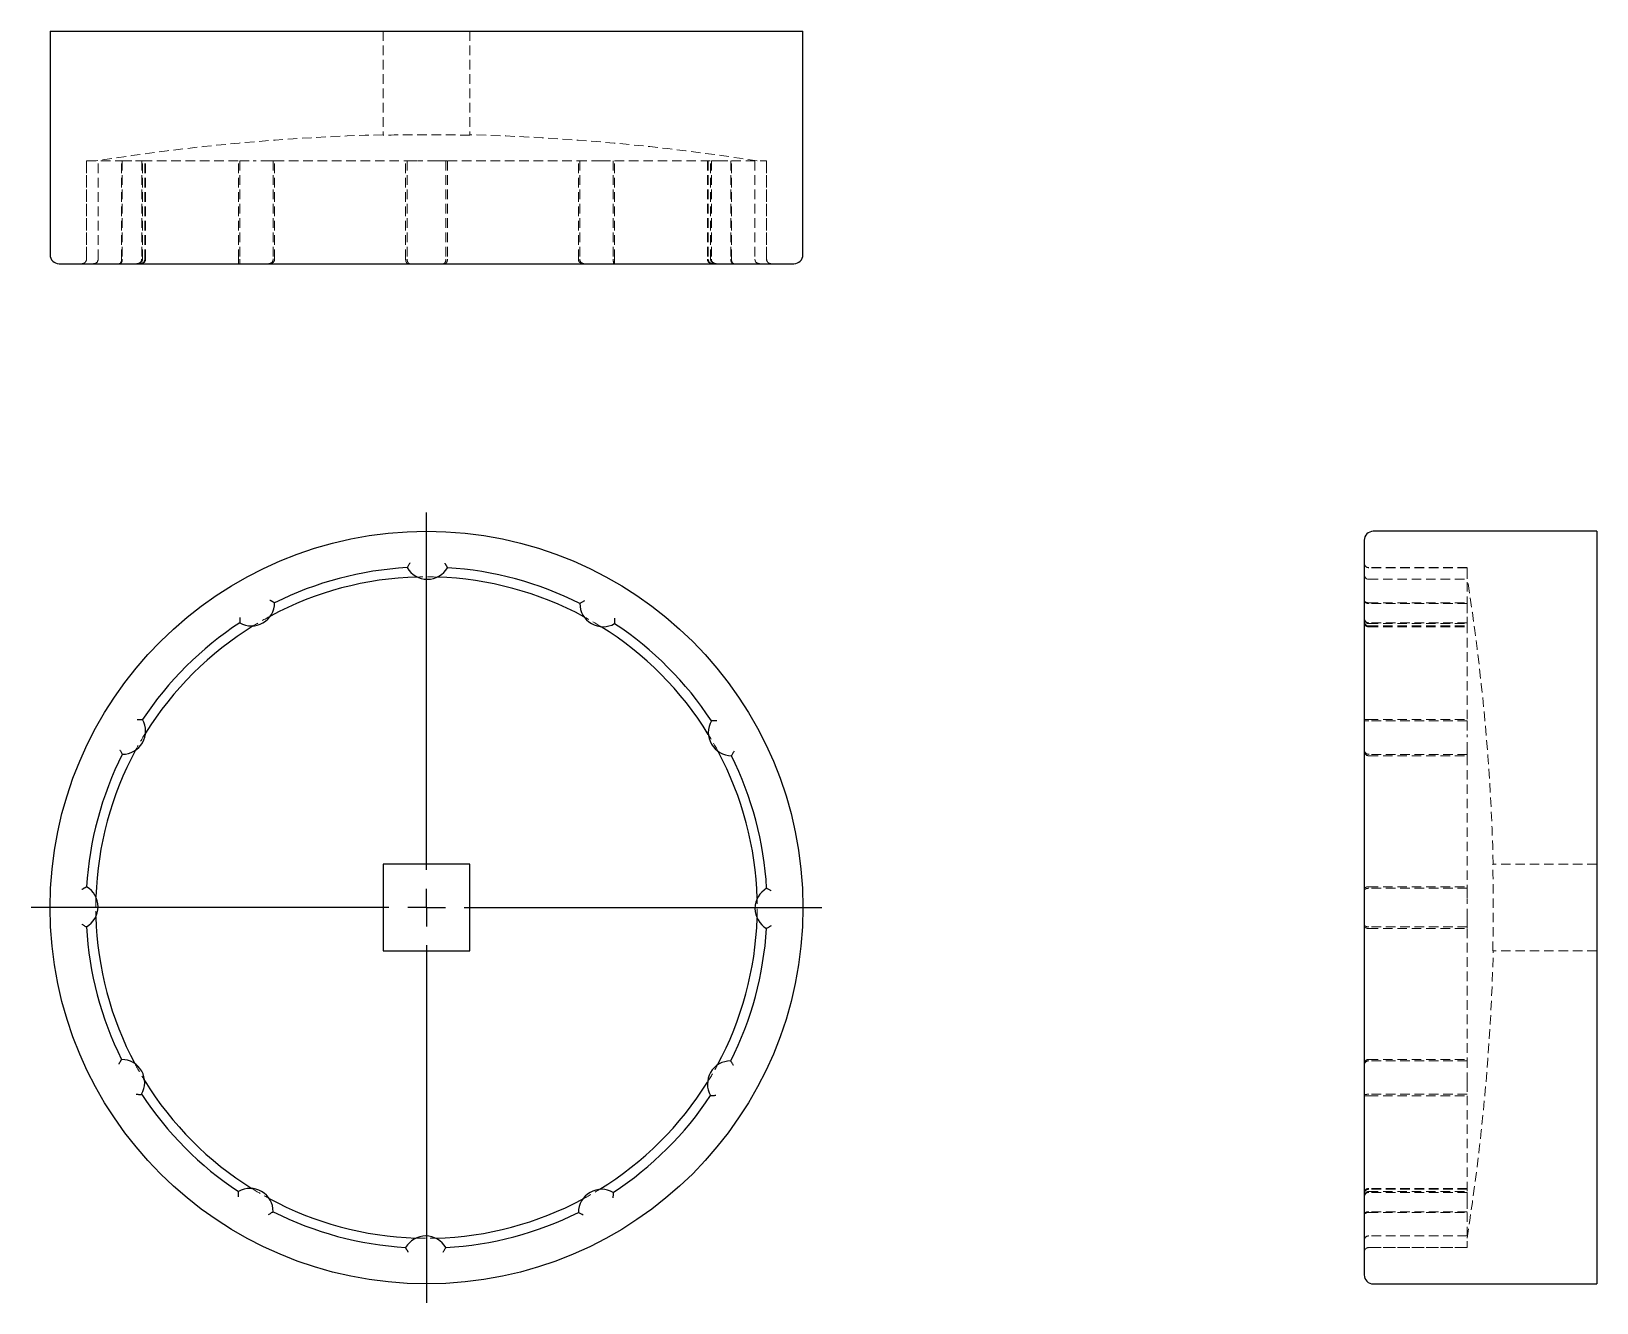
# Model space of a CAD drawing. Header units: millimetres. Extents: x 30 to 238, y 4 to 173.
import ezdxf

# ---------------------------------------------------------------- set-up
doc = ezdxf.new("R2010")
doc.units = ezdxf.units.MM
doc.linetypes.add('HIDDEN', pattern=[1.905, 1.27, -0.635])
doc.layers.add('10', color=7, linetype='Continuous')

# ---------------------------------------------------------------- blocks, each defined once
blk = doc.blocks.new('SW_CENTERMARKSYMBOL_0')
at = {"layer": '10', "color": 0}
for p, q in [((0, 5), (0, 52.5)), ((0, 0), (0, 2.5)), ((-5, 0), (-52.5, 0)), ((0, 0), (-2.5, 0)), ((0, 0), (0, -2.5)), ((0, 0), (2.5, 0)), ((5, 0), (52.5, 0)), ((0, -5), (0, -52.5))]:
    blk.add_line(p, q, dxfattribs=at)

msp = doc.modelspace()

# ---------------------------------------------------------------- linework, layer by layer
at = {"color": 7, "linetype": 'Continuous', "lineweight": 25}
for p, q in [((33, 173.44), (33, 143.75)), ((33, 173.44), (133, 173.44)), ((133, 143.75), (133, 173.44)), ((34.19, 142.56), (131.81, 142.56)), ((238.44, 107), (208.75, 107)), ((238.44, 107), (238.44, 57)), ((207.56, 105.81), (207.56, 32.59)), ((238.44, 57), (238.44, 7)), ((207.56, 32.59), (207.56, 8.19)), ((208.75, 7), (238.44, 7))]:
    msp.add_line(p, q, dxfattribs=at)
at = {"color": 7, "linetype": 'HIDDEN', "lineweight": 18}
for p, q in [((77.24, 173.44), (77.24, 159.63)), ((88.76, 173.44), (88.76, 159.63)), ((37.82, 156.22), (37.82, 143.16)), ((37.84, 156.22), (42.59, 156.22)), ((37.84, 143.16), (37.84, 156.22)), ((39.37, 143.16), (39.37, 156.22)), ((42.5, 143.16), (42.5, 156.22)), ((42.59, 156.22), (44.35, 156.22)), ((42.59, 156.22), (42.59, 143.16)), ((45.27, 156.22), (44.35, 156.22)), ((45.16, 156.22), (45.16, 143.16)), ((45.27, 156.22), (58.19, 156.22)), ((45.27, 143.16), (45.27, 156.22)), ((45.58, 143.16), (45.58, 156.22)), ((45.69, 143.16), (45.69, 156.22)), ((58.01, 143.16), (58.01, 156.22)), ((58.19, 156.22), (58.19, 143.16)), ((58.19, 156.22), (59.98, 156.22)), ((62.27, 156.22), (59.98, 156.22)), ((62.27, 156.22), (62.82, 156.22)), ((62.64, 156.22), (62.64, 143.16)), ((62.82, 156.22), (80.43, 156.22)), ((62.82, 143.16), (62.82, 156.22)), ((80.22, 143.16), (80.22, 156.22)), ((80.43, 156.22), (80.43, 143.16)), ((80.43, 156.22), (81.78, 156.22)), ((84.42, 156.22), (81.78, 156.22)), ((84.42, 156.22), (85.78, 156.22)), ((85.57, 156.22), (85.57, 143.16)), ((85.78, 156.22), (85.78, 143.16)), ((85.78, 156.22), (103.36, 156.22)), ((103.18, 143.16), (103.18, 156.22)), ((103.36, 156.22), (103.91, 156.22)), ((103.36, 156.22), (103.36, 143.16)), ((106.19, 156.22), (103.91, 156.22)), ((106.19, 156.22), (107.99, 156.22)), ((107.81, 156.22), (107.81, 143.16)), ((107.99, 143.16), (107.99, 156.22)), ((107.99, 156.22), (120.84, 156.22)), ((120.31, 156.22), (120.31, 143.16)), ((120.42, 156.22), (120.42, 143.16)), ((120.73, 143.16), (120.73, 156.22)), ((121.75, 156.22), (120.84, 156.22)), ((120.84, 156.22), (120.84, 143.16)), ((121.75, 156.22), (123.5, 156.22)), ((123.41, 156.22), (123.41, 143.16)), ((123.5, 143.16), (123.5, 156.22)), ((123.5, 156.22), (128.18, 156.22)), ((126.63, 156.22), (126.63, 143.16)), ((128.16, 143.16), (128.16, 156.22)), ((128.18, 156.22), (128.18, 143.16)), ((62.6, 142.99), (62.64, 143.16)), ((62.79, 142.96), (62.8, 143.01)), ((103.2, 143.06), (103.18, 143.16)), ((103.8, 142.56), (103.55, 142.61)), ((221.22, 102.18), (208.16, 102.18)), ((221.22, 102.16), (208.16, 102.16)), ((221.22, 102.16), (221.22, 97.41)), ((208.16, 100.63), (221.22, 100.63)), ((208.16, 97.5), (221.22, 97.5)), ((221.22, 97.41), (208.16, 97.41)), ((221.22, 97.41), (221.22, 95.65)), ((221.22, 94.84), (208.16, 94.84)), ((208.16, 94.73), (221.22, 94.73)), ((208.16, 94.42), (221.22, 94.42)), ((208.16, 94.31), (221.22, 94.31)), ((221.22, 94.73), (221.22, 95.65)), ((221.22, 94.73), (221.22, 81.81)), ((208.16, 81.99), (221.22, 81.99)), ((221.22, 81.81), (208.16, 81.81)), ((221.22, 81.81), (221.22, 80.02)), ((221.22, 77.73), (221.22, 80.02)), ((207.99, 77.4), (208.16, 77.36)), ((221.22, 77.36), (208.16, 77.36)), ((208.16, 77.18), (221.22, 77.18)), ((221.22, 77.73), (221.22, 77.18)), ((221.22, 77.18), (221.22, 59.57)), ((238.44, 62.76), (224.63, 62.76)), ((208.16, 59.78), (221.22, 59.78)), ((221.22, 59.57), (208.16, 59.57)), ((221.22, 59.57), (221.22, 58.22)), ((221.22, 55.58), (221.22, 58.22)), ((221.22, 54.43), (208.16, 54.43)), ((208.16, 54.22), (221.22, 54.22)), ((221.22, 55.58), (221.22, 54.22)), ((221.22, 54.22), (221.22, 36.64)), ((238.44, 51.24), (224.63, 51.24)), ((208.16, 36.82), (221.22, 36.82)), ((221.22, 36.64), (208.16, 36.64)), ((221.22, 36.64), (221.22, 36.09)), ((221.22, 33.81), (221.22, 36.09)), ((221.22, 33.81), (221.22, 32.01)), ((221.22, 32.19), (208.16, 32.19)), ((208.16, 32.01), (221.22, 32.01)), ((221.22, 32.01), (221.22, 19.16)), ((221.22, 19.69), (208.16, 19.69)), ((221.22, 19.58), (208.16, 19.58)), ((208.16, 19.27), (221.22, 19.27)), ((221.22, 19.16), (208.16, 19.16)), ((221.22, 18.25), (221.22, 19.16)), ((221.22, 18.25), (221.22, 16.5)), ((221.22, 16.59), (208.16, 16.59)), ((208.16, 16.5), (221.22, 16.5)), ((221.22, 16.5), (221.22, 11.82)), ((221.22, 13.37), (208.16, 13.37)), ((208.16, 11.84), (221.22, 11.84)), ((221.22, 11.82), (208.16, 11.82))]:
    msp.add_line(p, q, dxfattribs=at)
at = {"color": 7, "linetype": 'HIDDEN', "lineweight": 18, "flags": 128}
for points in [[(62.23, 142.56), (62.33, 142.57), (62.36, 142.58)], [(103.74, 142.6), (103.84, 142.57), (103.96, 142.56)], [(207.6, 36.26), (207.57, 36.16), (207.56, 36.04)]]:
    msp.add_lwpolyline(points, dxfattribs=at)
at = {"color": 7, "linetype": 'Continuous', "lineweight": 25}
msp.add_circle((83, 57), 50, dxfattribs=at)
at = {"color": 7, "linetype": 'HIDDEN', "lineweight": 18}
for centre, radius, start, end in [((84.31, -129.08), 288.86, 91.4018, 99.0123), ((81.69, -129.08), 288.86, 80.9877, 88.5982), ((38.78, 143.16), 0.594, 270, 0), ((44.98, 143.16), 0.594, 270, 0), ((45.09, 143.16), 0.594, 270, 0), ((62.04, 143.16), 0.594, 270, 4.5627), ((103.77, 143.16), 0.594, 181.2653, 270), ((120.91, 143.16), 0.594, 180, 270), ((121.02, 143.16), 0.594, 180, 270), ((127.22, 143.16), 0.594, 180, 270), ((83, 57), 43.94, 88.1479, 91.5891), ((208.16, 101.22), 0.594, 180, 270), ((-64.08, 55.69), 288.86, 1.4018, 9.0123), ((83, 57), 43.94, 118.1479, 121.5891), ((83, 57), 43.94, 58.1479, 61.5891), ((208.16, 95.02), 0.594, 180, 270), ((208.16, 94.91), 0.594, 180, 270), ((83, 57), 43.94, 148.1479, 151.5891), ((83, 57), 43.94, 28.1479, 31.5891), ((208.16, 77.96), 0.594, 180, 274.5627), ((208.16, 77.77), 0.594, 180, 274.6488), ((83, 57), 43.94, 178.1479, 181.5891), ((83, 57), 43.94, 358.1479, 1.5891), ((-64.08, 58.31), 288.86, 350.9877, 358.5982), ((83, 57), 43.94, 208.1479, 211.5891), ((83, 57), 43.94, 328.1479, 331.5891), ((208.16, 36.23), 0.594, 103.2325, 180), ((83, 57), 43.94, 238.1479, 241.5891), ((83, 57), 43.94, 298.1479, 301.5891), ((208.16, 19.09), 0.594, 90, 180), ((208.16, 18.98), 0.594, 90, 180), ((83, 57), 43.94, 268.1479, 271.5891), ((208.16, 12.78), 0.594, 90, 180)]:
    msp.add_arc(centre, radius, start, end, dxfattribs=at)
at = {"color": 7, "linetype": 'Continuous', "lineweight": 25}
for centre, radius, start, end in [((34.19, 143.75), 1.19, 180, 270), ((131.81, 143.75), 1.19, 270, 0), ((208.75, 105.81), 1.19, 90, 180), ((83, 57), 45.25, 93.2541, 116.4829), ((83.11, 103.71), 3.08, 209.8402, 329.8968), ((83, 57), 45.25, 63.2541, 86.4829), ((83, 57), 43.94, 91.5891, 118.1479), ((83, 57), 43.94, 61.5891, 88.1479), ((59.74, 97.51), 3.08, 239.8402, 359.8968), ((106.45, 97.4), 3.08, 179.8402, 299.8968), ((83, 57), 45.25, 123.2541, 146.4829), ((83, 57), 43.94, 121.5891, 148.1479), ((83, 57), 43.94, 31.5891, 58.1479), ((83, 57), 45.25, 33.2541, 56.4829), ((42.6, 80.45), 3.08, 269.8402, 29.8968), ((123.51, 80.26), 3.08, 149.8402, 269.8968), ((83, 57), 45.25, 153.2541, 176.4829), ((83, 57), 43.94, 151.5891, 178.1479), ((83, 57), 43.94, 1.5891, 28.1479), ((83, 57), 45.25, 3.2541, 26.4829), ((36.29, 57.11), 3.08, 299.8402, 59.8968), ((129.71, 56.89), 3.08, 119.8402, 239.8968), ((83, 57), 45.25, 183.2541, 206.4829), ((83, 57), 43.94, 181.5891, 208.1479), ((83, 57), 43.94, 331.5891, 358.1479), ((83, 57), 45.25, 333.2541, 356.4829), ((42.49, 33.74), 3.08, 329.8402, 89.8968), ((123.4, 33.55), 3.08, 89.8402, 209.8968), ((83, 57), 43.94, 211.5891, 238.1479), ((83, 57), 43.94, 301.5891, 328.1479), ((83, 57), 45.25, 213.2541, 236.4829), ((83, 57), 45.25, 303.2541, 326.4829), ((59.55, 16.6), 3.08, 359.8402, 119.8968), ((106.26, 16.49), 3.08, 59.8402, 179.8968), ((83, 57), 43.94, 241.5891, 268.1479), ((83, 57), 43.94, 271.5891, 298.1479), ((83, 57), 45.25, 243.2541, 266.4829), ((83, 57), 45.25, 273.2541, 296.4829), ((82.89, 10.29), 3.08, 29.8402, 149.8968), ((208.75, 8.19), 1.19, 180, 270)]:
    msp.add_arc(centre, radius, start, end, dxfattribs=at)
at = {"color": 7, "linetype": 'HIDDEN', "lineweight": 18}
for points, knots in [([(88.76, 159.63), (86.84, 159.68), (84.92, 159.7), (81.08, 159.7), (79.16, 159.68), (77.24, 159.63)], [0, 0, 0, 0, 0.5, 0.5, 1, 1, 1, 1]), ([(37.21, 142.56), (37.21, 142.56), (37.21, 142.56), (37.27, 142.56), (37.32, 142.57), (37.42, 142.6), (37.47, 142.61), (37.58, 142.68), (37.64, 142.72), (37.73, 142.84), (37.77, 142.9), (37.81, 143.02), (37.82, 143.09), (37.82, 143.16)], [-0.17388045, -0.17388045, -0.17388045, -0.17388045, -0.17349625, -0.17349625, -0.15786105, -0.15786105, -0.1426599, -0.1426599, -0.12167331, -0.12167331, -0.1036064, -0.1036064, -0.08674813, -0.08674813, -0.08674813, -0.08674813]), ([(37.22, 142.56), (37.25, 142.56), (37.3, 142.56), (37.37, 142.58), (37.45, 142.6), (37.54, 142.65), (37.64, 142.72), (37.72, 142.8), (37.78, 142.91), (37.83, 143.03), (37.83, 143.11), (37.84, 143.16)], [0, 0, 0, 0, 0.093832, 0.177764, 0.251837, 0.383365, 0.502461, 0.631327, 0.751786, 0.877532, 1, 1, 1, 1]), ([(42.15, 142.56), (42.16, 142.56), (42.19, 142.56), (42.23, 142.58), (42.28, 142.6), (42.33, 142.65), (42.38, 142.72), (42.43, 142.8), (42.47, 142.91), (42.49, 143.03), (42.5, 143.11), (42.5, 143.16)], [0, 0, 0, 0, 0.093832, 0.177764, 0.251837, 0.383365, 0.502461, 0.631327, 0.751786, 0.877532, 1, 1, 1, 1]), ([(42.24, 142.56), (42.24, 142.56), (42.24, 142.56), (42.27, 142.56), (42.3, 142.57), (42.36, 142.6), (42.39, 142.61), (42.45, 142.68), (42.48, 142.72), (42.54, 142.84), (42.56, 142.9), (42.58, 143.02), (42.59, 143.09), (42.59, 143.16)], [-0.17388045, -0.17388045, -0.17388045, -0.17388045, -0.17349625, -0.17349625, -0.15786105, -0.15786105, -0.1426599, -0.1426599, -0.12167331, -0.12167331, -0.1036064, -0.1036064, -0.08674813, -0.08674813, -0.08674813, -0.08674813]), ([(44.45, 142.56), (44.45, 142.56), (44.45, 142.56), (44.51, 142.56), (44.58, 142.57), (44.7, 142.6), (44.75, 142.61), (44.88, 142.68), (44.95, 142.72), (45.06, 142.84), (45.1, 142.9), (45.15, 143.02), (45.16, 143.09), (45.16, 143.16)], [-0.17388045, -0.17388045, -0.17388045, -0.17388045, -0.17349625, -0.17349625, -0.15786105, -0.15786105, -0.1426599, -0.1426599, -0.12167331, -0.12167331, -0.1036064, -0.1036064, -0.08674813, -0.08674813, -0.08674813, -0.08674813]), ([(44.56, 142.56), (44.59, 142.56), (44.66, 142.56), (44.74, 142.58), (44.84, 142.6), (44.94, 142.65), (45.05, 142.72), (45.14, 142.8), (45.22, 142.91), (45.27, 143.03), (45.27, 143.11), (45.27, 143.16)], [0, 0, 0, 0, 0.093832, 0.177764, 0.251837, 0.383365, 0.502461, 0.631327, 0.751786, 0.877532, 1, 1, 1, 1]), ([(58.02, 142.56), (58.02, 142.56), (58.01, 142.56), (58.01, 142.58), (58.01, 142.6), (58.01, 142.65), (58.01, 142.72), (58.01, 142.8), (58.01, 142.91), (58.01, 143.03), (58.01, 143.11), (58.01, 143.16)], [0, 0, 0, 0, 0.093832, 0.177764, 0.251837, 0.383365, 0.502461, 0.631327, 0.751786, 0.877532, 1, 1, 1, 1]), ([(58.19, 142.56), (58.19, 142.56), (58.19, 142.56), (58.19, 142.56), (58.19, 142.57), (58.19, 142.6), (58.18, 142.61), (58.18, 142.68), (58.18, 142.72), (58.18, 142.84), (58.19, 142.9), (58.19, 143.02), (58.19, 143.09), (58.19, 143.16)], [-0.17388045, -0.17388045, -0.17388045, -0.17388045, -0.17349625, -0.17349625, -0.15786105, -0.15786105, -0.1426599, -0.1426599, -0.12167331, -0.12167331, -0.1036064, -0.1036064, -0.08674813, -0.08674813, -0.08674813, -0.08674813]), ([(62.02, 142.56), (62.1, 142.57), (62.27, 142.58), (62.41, 142.7), (62.48, 142.75)], [0, 0, 0, 0, 0.506452, 1, 1, 1, 1]), ([(62.2, 142.56), (62.23, 142.56), (62.29, 142.56), (62.36, 142.58), (62.45, 142.6), (62.54, 142.65), (62.63, 142.72), (62.71, 142.8), (62.77, 142.91), (62.81, 143.03), (62.82, 143.11), (62.82, 143.16)], [0, 0, 0, 0, 0.093832, 0.177764, 0.251837, 0.383365, 0.502461, 0.631327, 0.751786, 0.877532, 1, 1, 1, 1]), ([(80.58, 142.56), (80.57, 142.56), (80.53, 142.56), (80.49, 142.58), (80.44, 142.6), (80.39, 142.65), (80.33, 142.72), (80.29, 142.8), (80.25, 142.91), (80.23, 143.03), (80.23, 143.11), (80.22, 143.16)], [0, 0, 0, 0, 0.093832, 0.177764, 0.251837, 0.383365, 0.502461, 0.631327, 0.751786, 0.877532, 1, 1, 1, 1]), ([(80.79, 142.56), (80.79, 142.56), (80.79, 142.56), (80.76, 142.56), (80.72, 142.57), (80.66, 142.6), (80.63, 142.61), (80.57, 142.68), (80.53, 142.72), (80.48, 142.84), (80.46, 142.9), (80.44, 143.02), (80.43, 143.09), (80.43, 143.16)], [-0.17388045, -0.17388045, -0.17388045, -0.17388045, -0.17349625, -0.17349625, -0.15786105, -0.15786105, -0.1426599, -0.1426599, -0.12167331, -0.12167331, -0.1036064, -0.1036064, -0.08674813, -0.08674813, -0.08674813, -0.08674813]), ([(85.21, 142.56), (85.21, 142.56), (85.21, 142.56), (85.24, 142.56), (85.28, 142.57), (85.34, 142.6), (85.37, 142.61), (85.43, 142.68), (85.47, 142.72), (85.52, 142.84), (85.54, 142.9), (85.56, 143.02), (85.57, 143.09), (85.57, 143.16)], [-0.17388045, -0.17388045, -0.17388045, -0.17388045, -0.17349625, -0.17349625, -0.15786105, -0.15786105, -0.1426599, -0.1426599, -0.12167331, -0.12167331, -0.1036064, -0.1036064, -0.08674813, -0.08674813, -0.08674813, -0.08674813]), ([(85.42, 142.56), (85.43, 142.56), (85.47, 142.56), (85.51, 142.58), (85.56, 142.6), (85.61, 142.65), (85.67, 142.72), (85.71, 142.8), (85.75, 142.91), (85.77, 143.03), (85.77, 143.11), (85.78, 143.16)], [0, 0, 0, 0, 0.093832, 0.177764, 0.251837, 0.383365, 0.502461, 0.631327, 0.751786, 0.877532, 1, 1, 1, 1]), ([(103.98, 142.56), (103.98, 142.56), (103.98, 142.56), (103.92, 142.56), (103.87, 142.57), (103.77, 142.6), (103.72, 142.61), (103.6, 142.68), (103.54, 142.72), (103.45, 142.84), (103.42, 142.9), (103.37, 143.02), (103.36, 143.09), (103.36, 143.16)], [-0.17388045, -0.17388045, -0.17388045, -0.17388045, -0.17349625, -0.17349625, -0.15786105, -0.15786105, -0.1426599, -0.1426599, -0.12167331, -0.12167331, -0.1036064, -0.1036064, -0.08674813, -0.08674813, -0.08674813, -0.08674813]), ([(107.81, 142.56), (107.81, 142.56), (107.81, 142.56), (107.81, 142.56), (107.81, 142.57), (107.81, 142.6), (107.82, 142.61), (107.82, 142.68), (107.82, 142.72), (107.82, 142.84), (107.81, 142.9), (107.81, 143.02), (107.81, 143.09), (107.81, 143.16)], [-0.17388045, -0.17388045, -0.17388045, -0.17388045, -0.17349625, -0.17349625, -0.15786105, -0.15786105, -0.1426599, -0.1426599, -0.12167331, -0.12167331, -0.1036064, -0.1036064, -0.08674813, -0.08674813, -0.08674813, -0.08674813]), ([(107.98, 142.56), (107.98, 142.56), (107.99, 142.56), (107.99, 142.58), (107.99, 142.6), (107.99, 142.65), (107.99, 142.72), (107.99, 142.8), (107.99, 142.91), (107.99, 143.03), (107.99, 143.11), (107.99, 143.16)], [0, 0, 0, 0, 0.093832, 0.177764, 0.251837, 0.383365, 0.502461, 0.631327, 0.751786, 0.877532, 1, 1, 1, 1]), ([(121.44, 142.56), (121.44, 142.56), (121.43, 142.56), (121.36, 142.56), (121.28, 142.57), (121.13, 142.61), (121.06, 142.64), (120.94, 142.73), (120.88, 142.78), (120.79, 142.9), (120.76, 142.96), (120.73, 143.07), (120.73, 143.11), (120.73, 143.16)], [-0.17417162, -0.17417162, -0.17417162, -0.17417162, -0.17378253, -0.17378253, -0.15420994, -0.15420994, -0.13545453, -0.13545453, -0.11555388, -0.11555388, -0.098047, -0.098047, -0.08687217, -0.08687217, -0.08687217, -0.08687217]), ([(121.55, 142.56), (121.55, 142.56), (121.55, 142.56), (121.49, 142.56), (121.42, 142.57), (121.3, 142.6), (121.25, 142.61), (121.12, 142.68), (121.05, 142.72), (120.94, 142.84), (120.9, 142.9), (120.85, 143.02), (120.84, 143.09), (120.84, 143.16)], [-0.17388045, -0.17388045, -0.17388045, -0.17388045, -0.17349625, -0.17349625, -0.15786105, -0.15786105, -0.1426599, -0.1426599, -0.12167331, -0.12167331, -0.1036064, -0.1036064, -0.08674813, -0.08674813, -0.08674813, -0.08674813]), ([(123.76, 142.56), (123.76, 142.56), (123.76, 142.56), (123.73, 142.56), (123.7, 142.57), (123.64, 142.6), (123.61, 142.61), (123.55, 142.68), (123.52, 142.72), (123.46, 142.84), (123.44, 142.9), (123.42, 143.02), (123.41, 143.09), (123.41, 143.16)], [-0.17388045, -0.17388045, -0.17388045, -0.17388045, -0.17349625, -0.17349625, -0.15786105, -0.15786105, -0.1426599, -0.1426599, -0.12167331, -0.12167331, -0.1036064, -0.1036064, -0.08674813, -0.08674813, -0.08674813, -0.08674813]), ([(123.85, 142.56), (123.85, 142.56), (123.85, 142.56), (123.82, 142.56), (123.78, 142.57), (123.71, 142.61), (123.68, 142.64), (123.61, 142.73), (123.58, 142.78), (123.54, 142.9), (123.52, 142.96), (123.5, 143.07), (123.5, 143.11), (123.5, 143.16)], [-0.17417162, -0.17417162, -0.17417162, -0.17417162, -0.17378253, -0.17378253, -0.15420994, -0.15420994, -0.13545453, -0.13545453, -0.11555388, -0.11555388, -0.098047, -0.098047, -0.08687217, -0.08687217, -0.08687217, -0.08687217]), ([(128.78, 142.56), (128.78, 142.56), (128.78, 142.56), (128.71, 142.56), (128.64, 142.57), (128.52, 142.61), (128.46, 142.64), (128.35, 142.73), (128.3, 142.78), (128.22, 142.9), (128.19, 142.96), (128.17, 143.07), (128.16, 143.11), (128.16, 143.16)], [-0.17417162, -0.17417162, -0.17417162, -0.17417162, -0.17378253, -0.17378253, -0.15420994, -0.15420994, -0.13545453, -0.13545453, -0.11555388, -0.11555388, -0.098047, -0.098047, -0.08687217, -0.08687217, -0.08687217, -0.08687217]), ([(128.79, 142.56), (128.79, 142.56), (128.79, 142.56), (128.73, 142.56), (128.68, 142.57), (128.58, 142.6), (128.53, 142.61), (128.42, 142.68), (128.36, 142.72), (128.27, 142.84), (128.23, 142.9), (128.19, 143.02), (128.18, 143.09), (128.18, 143.16)], [-0.17388045, -0.17388045, -0.17388045, -0.17388045, -0.17349625, -0.17349625, -0.15786105, -0.15786105, -0.1426599, -0.1426599, -0.12167331, -0.12167331, -0.1036064, -0.1036064, -0.08674813, -0.08674813, -0.08674813, -0.08674813]), ([(207.56, 102.79), (207.56, 102.79), (207.56, 102.79), (207.56, 102.73), (207.57, 102.68), (207.6, 102.58), (207.61, 102.53), (207.68, 102.42), (207.72, 102.36), (207.84, 102.27), (207.9, 102.23), (208.02, 102.19), (208.09, 102.18), (208.16, 102.18)], [-0.17388045, -0.17388045, -0.17388045, -0.17388045, -0.17349625, -0.17349625, -0.15786105, -0.15786105, -0.1426599, -0.1426599, -0.12167331, -0.12167331, -0.1036064, -0.1036064, -0.08674813, -0.08674813, -0.08674813, -0.08674813]), ([(207.56, 102.78), (207.56, 102.75), (207.56, 102.7), (207.58, 102.63), (207.6, 102.55), (207.65, 102.46), (207.72, 102.36), (207.8, 102.28), (207.91, 102.22), (208.03, 102.17), (208.11, 102.17), (208.16, 102.16)], [0, 0, 0, 0, 0.093832, 0.177764, 0.251837, 0.383365, 0.502461, 0.631327, 0.751786, 0.877532, 1, 1, 1, 1]), ([(207.56, 97.85), (207.56, 97.84), (207.56, 97.81), (207.58, 97.77), (207.6, 97.72), (207.65, 97.67), (207.72, 97.62), (207.8, 97.57), (207.91, 97.53), (208.03, 97.51), (208.11, 97.5), (208.16, 97.5)], [0, 0, 0, 0, 0.093832, 0.177764, 0.251837, 0.383365, 0.502461, 0.631327, 0.751786, 0.877532, 1, 1, 1, 1]), ([(207.56, 97.76), (207.56, 97.76), (207.56, 97.76), (207.56, 97.73), (207.57, 97.7), (207.6, 97.64), (207.61, 97.61), (207.68, 97.55), (207.72, 97.52), (207.84, 97.46), (207.9, 97.44), (208.02, 97.42), (208.09, 97.41), (208.16, 97.41)], [-0.17388045, -0.17388045, -0.17388045, -0.17388045, -0.17349625, -0.17349625, -0.15786105, -0.15786105, -0.1426599, -0.1426599, -0.12167331, -0.12167331, -0.1036064, -0.1036064, -0.08674813, -0.08674813, -0.08674813, -0.08674813]), ([(207.56, 95.55), (207.56, 95.55), (207.56, 95.55), (207.56, 95.49), (207.57, 95.42), (207.6, 95.3), (207.61, 95.25), (207.68, 95.12), (207.72, 95.05), (207.84, 94.94), (207.9, 94.9), (208.02, 94.85), (208.09, 94.84), (208.16, 94.84)], [-0.17388045, -0.17388045, -0.17388045, -0.17388045, -0.17349625, -0.17349625, -0.15786105, -0.15786105, -0.1426599, -0.1426599, -0.12167331, -0.12167331, -0.1036064, -0.1036064, -0.08674813, -0.08674813, -0.08674813, -0.08674813]), ([(207.56, 95.44), (207.56, 95.41), (207.56, 95.34), (207.58, 95.26), (207.6, 95.16), (207.65, 95.06), (207.72, 94.95), (207.8, 94.86), (207.91, 94.78), (208.03, 94.73), (208.11, 94.73), (208.16, 94.73)], [0, 0, 0, 0, 0.093832, 0.177764, 0.251837, 0.383365, 0.502461, 0.631327, 0.751786, 0.877532, 1, 1, 1, 1]), ([(207.56, 81.98), (207.56, 81.98), (207.56, 81.99), (207.58, 81.99), (207.6, 81.99), (207.65, 81.99), (207.72, 81.99), (207.8, 81.99), (207.91, 81.99), (208.03, 81.99), (208.11, 81.99), (208.16, 81.99)], [0, 0, 0, 0, 0.093832, 0.177764, 0.251837, 0.383365, 0.502461, 0.631327, 0.751786, 0.877532, 1, 1, 1, 1]), ([(207.56, 81.81), (207.56, 81.81), (207.56, 81.81), (207.56, 81.81), (207.57, 81.81), (207.6, 81.81), (207.61, 81.82), (207.68, 81.82), (207.72, 81.82), (207.84, 81.82), (207.9, 81.81), (208.02, 81.81), (208.09, 81.81), (208.16, 81.81)], [-0.17388045, -0.17388045, -0.17388045, -0.17388045, -0.17349625, -0.17349625, -0.15786105, -0.15786105, -0.1426599, -0.1426599, -0.12167331, -0.12167331, -0.1036064, -0.1036064, -0.08674813, -0.08674813, -0.08674813, -0.08674813]), ([(207.56, 77.98), (207.57, 77.9), (207.58, 77.73), (207.7, 77.59), (207.75, 77.52)], [0, 0, 0, 0, 0.5064524, 1, 1, 1, 1]), ([(207.56, 77.8), (207.56, 77.79), (207.56, 77.79), (207.56, 77.72), (207.57, 77.66), (207.61, 77.53), (207.64, 77.47), (207.73, 77.36), (207.78, 77.31), (207.9, 77.23), (207.96, 77.21), (208.07, 77.18), (208.11, 77.18), (208.16, 77.18)], [-0.17417162, -0.17417162, -0.17417162, -0.17417162, -0.17378253, -0.17378253, -0.15420994, -0.15420994, -0.13545453, -0.13545453, -0.11555388, -0.11555388, -0.098047, -0.098047, -0.08687217, -0.08687217, -0.08687217, -0.08687217]), ([(224.63, 51.24), (224.68, 53.16), (224.7, 55.08), (224.7, 58.92), (224.68, 60.84), (224.63, 62.76)], [0, 0, 0, 0, 0.5, 0.5, 1, 1, 1, 1]), ([(207.56, 59.42), (207.56, 59.43), (207.56, 59.47), (207.58, 59.51), (207.6, 59.56), (207.65, 59.61), (207.72, 59.67), (207.8, 59.71), (207.91, 59.75), (208.03, 59.77), (208.11, 59.77), (208.16, 59.78)], [0, 0, 0, 0, 0.093832, 0.177764, 0.251837, 0.383365, 0.502461, 0.631327, 0.751786, 0.877532, 1, 1, 1, 1]), ([(207.56, 59.21), (207.56, 59.21), (207.56, 59.21), (207.56, 59.24), (207.57, 59.28), (207.6, 59.34), (207.61, 59.37), (207.68, 59.43), (207.72, 59.47), (207.84, 59.52), (207.9, 59.54), (208.02, 59.56), (208.09, 59.57), (208.16, 59.57)], [-0.17388045, -0.17388045, -0.17388045, -0.17388045, -0.17349625, -0.17349625, -0.15786105, -0.15786105, -0.1426599, -0.1426599, -0.12167331, -0.12167331, -0.1036064, -0.1036064, -0.08674813, -0.08674813, -0.08674813, -0.08674813]), ([(207.56, 54.79), (207.56, 54.79), (207.56, 54.79), (207.56, 54.76), (207.57, 54.72), (207.6, 54.66), (207.61, 54.63), (207.68, 54.57), (207.72, 54.53), (207.84, 54.48), (207.9, 54.46), (208.02, 54.44), (208.09, 54.43), (208.16, 54.43)], [-0.17388045, -0.17388045, -0.17388045, -0.17388045, -0.17349625, -0.17349625, -0.15786105, -0.15786105, -0.1426599, -0.1426599, -0.12167331, -0.12167331, -0.1036064, -0.1036064, -0.08674813, -0.08674813, -0.08674813, -0.08674813]), ([(207.56, 54.58), (207.56, 54.58), (207.56, 54.58), (207.56, 54.54), (207.57, 54.5), (207.61, 54.42), (207.64, 54.39), (207.73, 54.33), (207.78, 54.3), (207.9, 54.25), (207.96, 54.24), (208.07, 54.23), (208.11, 54.22), (208.16, 54.22)], [-0.17417162, -0.17417162, -0.17417162, -0.17417162, -0.17378253, -0.17378253, -0.15420994, -0.15420994, -0.13545453, -0.13545453, -0.11555388, -0.11555388, -0.098047, -0.098047, -0.08687217, -0.08687217, -0.08687217, -0.08687217]), ([(207.56, 36.02), (207.56, 36.02), (207.56, 36.02), (207.56, 36.08), (207.57, 36.13), (207.6, 36.23), (207.61, 36.28), (207.68, 36.4), (207.72, 36.46), (207.84, 36.55), (207.9, 36.58), (208.02, 36.63), (208.09, 36.64), (208.16, 36.64)], [-0.17388045, -0.17388045, -0.17388045, -0.17388045, -0.17349625, -0.17349625, -0.15786105, -0.15786105, -0.1426599, -0.1426599, -0.12167331, -0.12167331, -0.1036064, -0.1036064, -0.08674813, -0.08674813, -0.08674813, -0.08674813]), ([(207.56, 36.2), (207.57, 36.28), (207.59, 36.43), (207.66, 36.58), (207.72, 36.63), (207.73, 36.64)], [0, 0, 0, 0, 0.486564, 0.970567, 1, 1, 1, 1]), ([(207.91, 36.77), (207.91, 36.77), (207.95, 36.79), (208.03, 36.81), (208.11, 36.82), (208.16, 36.82)], [0, 0, 0, 0, 0.008865, 0.510978, 1, 1, 1, 1]), ([(207.56, 32.19), (207.56, 32.19), (207.56, 32.19), (207.56, 32.19), (207.57, 32.19), (207.6, 32.19), (207.61, 32.18), (207.68, 32.18), (207.72, 32.18), (207.84, 32.18), (207.9, 32.19), (208.02, 32.19), (208.09, 32.19), (208.16, 32.19)], [-0.17388045, -0.17388045, -0.17388045, -0.17388045, -0.17349625, -0.17349625, -0.15786105, -0.15786105, -0.1426599, -0.1426599, -0.12167331, -0.12167331, -0.1036064, -0.1036064, -0.08674813, -0.08674813, -0.08674813, -0.08674813]), ([(207.56, 32.02), (207.56, 32.02), (207.56, 32.02), (207.56, 32.01), (207.57, 32.01), (207.61, 32.01), (207.64, 32.01), (207.73, 32.01), (207.78, 32.01), (207.9, 32.01), (207.96, 32.01), (208.07, 32.01), (208.11, 32.01), (208.16, 32.01)], [-0.17417162, -0.17417162, -0.17417162, -0.17417162, -0.17378253, -0.17378253, -0.15420994, -0.15420994, -0.13545453, -0.13545453, -0.11555388, -0.11555388, -0.098047, -0.098047, -0.08687217, -0.08687217, -0.08687217, -0.08687217]), ([(207.56, 18.56), (207.56, 18.59), (207.56, 18.66), (207.58, 18.74), (207.6, 18.84), (207.65, 18.94), (207.72, 19.05), (207.8, 19.14), (207.91, 19.22), (208.03, 19.27), (208.11, 19.27), (208.16, 19.27)], [0, 0, 0, 0, 0.093832, 0.177764, 0.251837, 0.383365, 0.502461, 0.631327, 0.751786, 0.877532, 1, 1, 1, 1]), ([(207.56, 18.45), (207.56, 18.45), (207.56, 18.45), (207.56, 18.51), (207.57, 18.58), (207.6, 18.7), (207.61, 18.75), (207.68, 18.88), (207.72, 18.95), (207.84, 19.06), (207.9, 19.1), (208.02, 19.15), (208.09, 19.16), (208.16, 19.16)], [-0.17388045, -0.17388045, -0.17388045, -0.17388045, -0.17349625, -0.17349625, -0.15786105, -0.15786105, -0.1426599, -0.1426599, -0.12167331, -0.12167331, -0.1036064, -0.1036064, -0.08674813, -0.08674813, -0.08674813, -0.08674813]), ([(207.56, 16.24), (207.56, 16.24), (207.56, 16.24), (207.56, 16.27), (207.57, 16.3), (207.6, 16.36), (207.61, 16.39), (207.68, 16.45), (207.72, 16.48), (207.84, 16.54), (207.9, 16.56), (208.02, 16.58), (208.09, 16.59), (208.16, 16.59)], [-0.17388045, -0.17388045, -0.17388045, -0.17388045, -0.17349625, -0.17349625, -0.15786105, -0.15786105, -0.1426599, -0.1426599, -0.12167331, -0.12167331, -0.1036064, -0.1036064, -0.08674813, -0.08674813, -0.08674813, -0.08674813]), ([(207.56, 16.15), (207.56, 16.15), (207.56, 16.15), (207.56, 16.18), (207.57, 16.22), (207.61, 16.29), (207.64, 16.32), (207.73, 16.39), (207.78, 16.42), (207.9, 16.46), (207.96, 16.48), (208.07, 16.5), (208.11, 16.5), (208.16, 16.5)], [-0.17417162, -0.17417162, -0.17417162, -0.17417162, -0.17378253, -0.17378253, -0.15420994, -0.15420994, -0.13545453, -0.13545453, -0.11555388, -0.11555388, -0.098047, -0.098047, -0.08687217, -0.08687217, -0.08687217, -0.08687217]), ([(207.56, 11.22), (207.56, 11.25), (207.56, 11.3), (207.58, 11.37), (207.6, 11.45), (207.65, 11.54), (207.72, 11.64), (207.8, 11.72), (207.91, 11.78), (208.03, 11.83), (208.11, 11.83), (208.16, 11.84)], [0, 0, 0, 0, 0.093832, 0.177764, 0.251837, 0.383365, 0.502461, 0.631327, 0.751786, 0.877532, 1, 1, 1, 1]), ([(207.56, 11.21), (207.56, 11.21), (207.56, 11.21), (207.56, 11.27), (207.57, 11.32), (207.6, 11.42), (207.61, 11.47), (207.68, 11.58), (207.72, 11.64), (207.84, 11.73), (207.9, 11.77), (208.02, 11.81), (208.09, 11.82), (208.16, 11.82)], [-0.17388045, -0.17388045, -0.17388045, -0.17388045, -0.17349625, -0.17349625, -0.15786105, -0.15786105, -0.1426599, -0.1426599, -0.12167331, -0.12167331, -0.1036064, -0.1036064, -0.08674813, -0.08674813, -0.08674813, -0.08674813])]:
    msp.add_open_spline(points, degree=3, knots=knots, dxfattribs=at)
at = {"color": 7, "linetype": 'Continuous', "lineweight": 25}
for points, knots in [([(80.79, 102.79), (80.79, 102.79), (80.79, 102.79), (80.76, 102.73), (80.72, 102.68), (80.66, 102.58), (80.63, 102.53), (80.57, 102.42), (80.53, 102.36), (80.48, 102.27), (80.46, 102.23), (80.44, 102.19), (80.43, 102.18), (80.43, 102.18)], [-0.17388045, -0.17388045, -0.17388045, -0.17388045, -0.17349625, -0.17349625, -0.15786105, -0.15786105, -0.1426599, -0.1426599, -0.12167331, -0.12167331, -0.1036064, -0.1036064, -0.08674813, -0.08674813, -0.08674813, -0.08674813]), ([(85.42, 102.78), (85.43, 102.75), (85.47, 102.7), (85.51, 102.63), (85.56, 102.55), (85.61, 102.46), (85.67, 102.36), (85.71, 102.28), (85.75, 102.22), (85.77, 102.17), (85.77, 102.17), (85.78, 102.16)], [0, 0, 0, 0, 0.093832, 0.177764, 0.251837, 0.383365, 0.502461, 0.631327, 0.751786, 0.877532, 1, 1, 1, 1]), ([(62.2, 97.85), (62.23, 97.84), (62.29, 97.81), (62.36, 97.77), (62.45, 97.72), (62.54, 97.67), (62.63, 97.62), (62.71, 97.57), (62.77, 97.53), (62.81, 97.51), (62.82, 97.5), (62.82, 97.5)], [0, 0, 0, 0, 0.093832, 0.177764, 0.251837, 0.383365, 0.502461, 0.631327, 0.751786, 0.877532, 1, 1, 1, 1]), ([(103.98, 97.76), (103.98, 97.76), (103.98, 97.76), (103.92, 97.73), (103.87, 97.7), (103.77, 97.64), (103.72, 97.61), (103.6, 97.55), (103.54, 97.52), (103.45, 97.46), (103.42, 97.44), (103.37, 97.42), (103.36, 97.41), (103.36, 97.41)], [-0.17388045, -0.17388045, -0.17388045, -0.17388045, -0.17349625, -0.17349625, -0.15786105, -0.15786105, -0.1426599, -0.1426599, -0.12167331, -0.12167331, -0.1036064, -0.1036064, -0.08674813, -0.08674813, -0.08674813, -0.08674813]), ([(58.19, 95.55), (58.19, 95.55), (58.19, 95.55), (58.19, 95.49), (58.19, 95.42), (58.19, 95.3), (58.18, 95.25), (58.18, 95.12), (58.18, 95.05), (58.18, 94.94), (58.19, 94.9), (58.19, 94.85), (58.19, 94.84), (58.19, 94.84)], [-0.17388045, -0.17388045, -0.17388045, -0.17388045, -0.17349625, -0.17349625, -0.15786105, -0.15786105, -0.1426599, -0.1426599, -0.12167331, -0.12167331, -0.1036064, -0.1036064, -0.08674813, -0.08674813, -0.08674813, -0.08674813]), ([(107.98, 95.44), (107.98, 95.41), (107.99, 95.34), (107.99, 95.26), (107.99, 95.16), (107.99, 95.06), (107.99, 94.95), (107.99, 94.86), (107.99, 94.78), (107.99, 94.73), (107.99, 94.73), (107.99, 94.73)], [0, 0, 0, 0, 0.093832, 0.177764, 0.251837, 0.383365, 0.502461, 0.631327, 0.751786, 0.877532, 1, 1, 1, 1]), ([(44.56, 81.98), (44.59, 81.98), (44.66, 81.99), (44.74, 81.99), (44.84, 81.99), (44.94, 81.99), (45.05, 81.99), (45.14, 81.99), (45.22, 81.99), (45.27, 81.99), (45.27, 81.99), (45.27, 81.99)], [0, 0, 0, 0, 0.093832, 0.177764, 0.251837, 0.383365, 0.502461, 0.631327, 0.751786, 0.877532, 1, 1, 1, 1]), ([(121.55, 81.81), (121.55, 81.81), (121.55, 81.81), (121.49, 81.81), (121.42, 81.81), (121.3, 81.81), (121.25, 81.82), (121.12, 81.82), (121.05, 81.82), (120.94, 81.82), (120.9, 81.81), (120.85, 81.81), (120.84, 81.81), (120.84, 81.81)], [-0.17388045, -0.17388045, -0.17388045, -0.17388045, -0.17349625, -0.17349625, -0.15786105, -0.15786105, -0.1426599, -0.1426599, -0.12167331, -0.12167331, -0.1036064, -0.1036064, -0.08674813, -0.08674813, -0.08674813, -0.08674813]), ([(42.24, 77.98), (42.24, 77.98), (42.24, 77.98), (42.27, 77.92), (42.3, 77.87), (42.36, 77.77), (42.39, 77.72), (42.45, 77.6), (42.48, 77.54), (42.54, 77.45), (42.56, 77.42), (42.58, 77.37), (42.59, 77.36), (42.59, 77.36)], [-0.17388045, -0.17388045, -0.17388045, -0.17388045, -0.17349625, -0.17349625, -0.15786105, -0.15786105, -0.1426599, -0.1426599, -0.12167331, -0.12167331, -0.1036064, -0.1036064, -0.08674813, -0.08674813, -0.08674813, -0.08674813]), ([(123.85, 77.8), (123.85, 77.79), (123.85, 77.79), (123.82, 77.72), (123.78, 77.66), (123.71, 77.53), (123.68, 77.47), (123.61, 77.36), (123.58, 77.31), (123.54, 77.23), (123.52, 77.21), (123.5, 77.18), (123.5, 77.18), (123.5, 77.18)], [-0.17417162, -0.17417162, -0.17417162, -0.17417162, -0.17378253, -0.17378253, -0.15420994, -0.15420994, -0.13545453, -0.13545453, -0.11555388, -0.11555388, -0.098047, -0.098047, -0.08687217, -0.08687217, -0.08687217, -0.08687217]), ([(88.76, 62.76), (86.84, 62.76), (84.92, 62.76), (81.08, 62.76), (79.16, 62.76), (77.24, 62.76)], [0, 0, 0, 0, 0.5, 0.5, 1, 1, 1, 1]), ([(77.24, 62.76), (77.24, 60.84), (77.24, 58.92), (77.24, 55.08), (77.24, 53.16), (77.24, 51.24)], [0, 0, 0, 0, 0.5, 0.5, 1, 1, 1, 1]), ([(88.76, 51.24), (88.76, 53.16), (88.76, 55.08), (88.76, 58.92), (88.76, 60.84), (88.76, 62.76)], [0, 0, 0, 0, 0.5, 0.5, 1, 1, 1, 1]), ([(37.22, 59.42), (37.25, 59.43), (37.3, 59.47), (37.37, 59.51), (37.45, 59.56), (37.54, 59.61), (37.64, 59.67), (37.72, 59.71), (37.78, 59.75), (37.83, 59.77), (37.83, 59.77), (37.84, 59.78)], [0, 0, 0, 0, 0.093832, 0.177764, 0.251837, 0.383365, 0.502461, 0.631327, 0.751786, 0.877532, 1, 1, 1, 1]), ([(128.79, 59.21), (128.79, 59.21), (128.79, 59.21), (128.73, 59.24), (128.68, 59.28), (128.58, 59.34), (128.53, 59.37), (128.42, 59.43), (128.36, 59.47), (128.27, 59.52), (128.23, 59.54), (128.19, 59.56), (128.18, 59.57), (128.18, 59.57)], [-0.17388045, -0.17388045, -0.17388045, -0.17388045, -0.17349625, -0.17349625, -0.15786105, -0.15786105, -0.1426599, -0.1426599, -0.12167331, -0.12167331, -0.1036064, -0.1036064, -0.08674813, -0.08674813, -0.08674813, -0.08674813]), ([(37.21, 54.79), (37.21, 54.79), (37.21, 54.79), (37.27, 54.76), (37.32, 54.72), (37.42, 54.66), (37.47, 54.63), (37.58, 54.57), (37.64, 54.53), (37.73, 54.48), (37.77, 54.46), (37.81, 54.44), (37.82, 54.43), (37.82, 54.43)], [-0.17388045, -0.17388045, -0.17388045, -0.17388045, -0.17349625, -0.17349625, -0.15786105, -0.15786105, -0.1426599, -0.1426599, -0.12167331, -0.12167331, -0.1036064, -0.1036064, -0.08674813, -0.08674813, -0.08674813, -0.08674813]), ([(128.78, 54.58), (128.78, 54.58), (128.78, 54.58), (128.71, 54.54), (128.64, 54.5), (128.52, 54.42), (128.46, 54.39), (128.35, 54.33), (128.3, 54.3), (128.22, 54.25), (128.19, 54.24), (128.17, 54.23), (128.16, 54.22), (128.16, 54.22)], [-0.17417162, -0.17417162, -0.17417162, -0.17417162, -0.17378253, -0.17378253, -0.15420994, -0.15420994, -0.13545453, -0.13545453, -0.11555388, -0.11555388, -0.098047, -0.098047, -0.08687217, -0.08687217, -0.08687217, -0.08687217]), ([(77.24, 51.24), (79.16, 51.24), (81.08, 51.24), (84.92, 51.24), (86.84, 51.24), (88.76, 51.24)], [0, 0, 0, 0, 0.5, 0.5, 1, 1, 1, 1]), ([(42.15, 36.2), (42.16, 36.23), (42.19, 36.29), (42.23, 36.36), (42.28, 36.45), (42.33, 36.54), (42.38, 36.63), (42.43, 36.71), (42.47, 36.77), (42.49, 36.81), (42.5, 36.82), (42.5, 36.82)], [0, 0, 0, 0, 0.093832, 0.177764, 0.251837, 0.383365, 0.502461, 0.631327, 0.751786, 0.877532, 1, 1, 1, 1]), ([(123.76, 36.02), (123.76, 36.02), (123.76, 36.02), (123.73, 36.08), (123.7, 36.13), (123.64, 36.23), (123.61, 36.28), (123.55, 36.4), (123.52, 36.46), (123.46, 36.55), (123.44, 36.58), (123.42, 36.63), (123.41, 36.64), (123.41, 36.64)], [-0.17388045, -0.17388045, -0.17388045, -0.17388045, -0.17349625, -0.17349625, -0.15786105, -0.15786105, -0.1426599, -0.1426599, -0.12167331, -0.12167331, -0.1036064, -0.1036064, -0.08674813, -0.08674813, -0.08674813, -0.08674813]), ([(44.45, 32.19), (44.45, 32.19), (44.45, 32.19), (44.51, 32.19), (44.58, 32.19), (44.7, 32.19), (44.75, 32.18), (44.88, 32.18), (44.95, 32.18), (45.06, 32.18), (45.1, 32.19), (45.15, 32.19), (45.16, 32.19), (45.16, 32.19)], [-0.17388045, -0.17388045, -0.17388045, -0.17388045, -0.17349625, -0.17349625, -0.15786105, -0.15786105, -0.1426599, -0.1426599, -0.12167331, -0.12167331, -0.1036064, -0.1036064, -0.08674813, -0.08674813, -0.08674813, -0.08674813]), ([(121.44, 32.02), (121.44, 32.02), (121.43, 32.02), (121.36, 32.01), (121.28, 32.01), (121.13, 32.01), (121.06, 32.01), (120.94, 32.01), (120.88, 32.01), (120.79, 32.01), (120.76, 32.01), (120.73, 32.01), (120.73, 32.01), (120.73, 32.01)], [-0.17417162, -0.17417162, -0.17417162, -0.17417162, -0.17378253, -0.17378253, -0.15420994, -0.15420994, -0.13545453, -0.13545453, -0.11555388, -0.11555388, -0.098047, -0.098047, -0.08687217, -0.08687217, -0.08687217, -0.08687217]), ([(58.02, 18.56), (58.02, 18.59), (58.01, 18.66), (58.01, 18.74), (58.01, 18.84), (58.01, 18.94), (58.01, 19.05), (58.01, 19.14), (58.01, 19.22), (58.01, 19.27), (58.01, 19.27), (58.01, 19.27)], [0, 0, 0, 0, 0.093832, 0.177764, 0.251837, 0.383365, 0.502461, 0.631327, 0.751786, 0.877532, 1, 1, 1, 1]), ([(107.81, 18.45), (107.81, 18.45), (107.81, 18.45), (107.81, 18.51), (107.81, 18.58), (107.81, 18.7), (107.82, 18.75), (107.82, 18.88), (107.82, 18.95), (107.82, 19.06), (107.81, 19.1), (107.81, 19.15), (107.81, 19.16), (107.81, 19.16)], [-0.17388045, -0.17388045, -0.17388045, -0.17388045, -0.17349625, -0.17349625, -0.15786105, -0.15786105, -0.1426599, -0.1426599, -0.12167331, -0.12167331, -0.1036064, -0.1036064, -0.08674813, -0.08674813, -0.08674813, -0.08674813]), ([(62.02, 16.24), (62.02, 16.24), (62.02, 16.24), (62.08, 16.27), (62.13, 16.3), (62.23, 16.36), (62.28, 16.39), (62.4, 16.45), (62.46, 16.48), (62.55, 16.54), (62.58, 16.56), (62.63, 16.58), (62.64, 16.59), (62.64, 16.59)], [-0.17388045, -0.17388045, -0.17388045, -0.17388045, -0.17349625, -0.17349625, -0.15786105, -0.15786105, -0.1426599, -0.1426599, -0.12167331, -0.12167331, -0.1036064, -0.1036064, -0.08674813, -0.08674813, -0.08674813, -0.08674813]), ([(103.8, 16.15), (103.79, 16.15), (103.79, 16.15), (103.72, 16.18), (103.66, 16.22), (103.53, 16.29), (103.47, 16.32), (103.36, 16.39), (103.31, 16.42), (103.23, 16.46), (103.21, 16.48), (103.18, 16.5), (103.18, 16.5), (103.18, 16.5)], [-0.17417162, -0.17417162, -0.17417162, -0.17417162, -0.17378253, -0.17378253, -0.15420994, -0.15420994, -0.13545453, -0.13545453, -0.11555388, -0.11555388, -0.098047, -0.098047, -0.08687217, -0.08687217, -0.08687217, -0.08687217]), ([(80.58, 11.22), (80.57, 11.25), (80.53, 11.3), (80.49, 11.37), (80.44, 11.45), (80.39, 11.54), (80.33, 11.64), (80.29, 11.72), (80.25, 11.78), (80.23, 11.83), (80.23, 11.83), (80.22, 11.84)], [0, 0, 0, 0, 0.093832, 0.177764, 0.251837, 0.383365, 0.502461, 0.631327, 0.751786, 0.877532, 1, 1, 1, 1]), ([(85.21, 11.21), (85.21, 11.21), (85.21, 11.21), (85.24, 11.27), (85.28, 11.32), (85.34, 11.42), (85.37, 11.47), (85.43, 11.58), (85.47, 11.64), (85.52, 11.73), (85.54, 11.77), (85.56, 11.81), (85.57, 11.82), (85.57, 11.82)], [-0.17388045, -0.17388045, -0.17388045, -0.17388045, -0.17349625, -0.17349625, -0.15786105, -0.15786105, -0.1426599, -0.1426599, -0.12167331, -0.12167331, -0.1036064, -0.1036064, -0.08674813, -0.08674813, -0.08674813, -0.08674813])]:
    msp.add_open_spline(points, degree=3, knots=knots, dxfattribs=at)

# ---------------------------------------------------------------- block references
at = {"layer": '10'}
msp.add_blockref('SW_CENTERMARKSYMBOL_0', (83, 57), dxfattribs=at)

doc.saveas('drawing.dxf')
